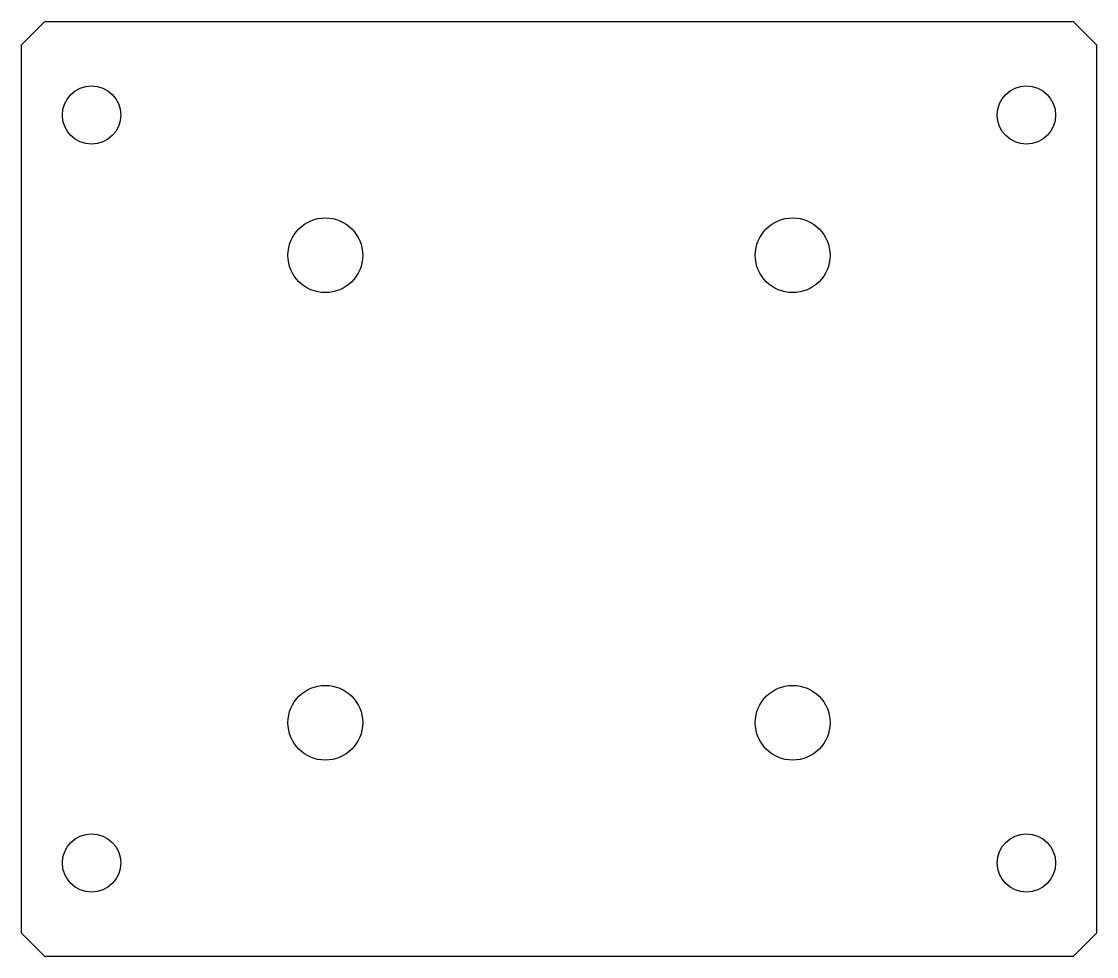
# Model space of a CAD drawing. Extents: x -23 to 23, y -20 to 20.
import ezdxf

# ---------------------------------------------------------------- set-up
doc = ezdxf.new("R2010")
doc.units = 0
doc.layers.get('0').update_dxf_attribs({"linetype": 'continuous'})

# ---------------------------------------------------------------- blocks, each defined once
blk = doc.blocks.new('CHAMFER')
at = {"color": 0}
for p, q in [((-22, 20), (-23, 19)), ((-22, 20), (22, 20)), ((22, 20), (23, 19)), ((-23, -19), (-23, 19)), ((23, 19), (23, -19)), ((-22, -20), (-23, -19)), ((23, -19), (22, -20)), ((22, -20), (-22, -20))]:
    blk.add_line(p, q, dxfattribs=at)
for centre, radius in [((-20, 16), 1.25), ((20, 16), 1.25), ((-10, 10), 1.6), ((10, 10), 1.6), ((-10, -10), 1.6), ((10, -10), 1.6), ((-20, -16), 1.25), ((20, -16), 1.25)]:
    blk.add_circle(centre, radius, dxfattribs=at)

msp = doc.modelspace()

# ---------------------------------------------------------------- block references
at = {"color": 0}
msp.add_blockref('CHAMFER', (0, 0), dxfattribs=at)

doc.saveas('drawing.dxf')
